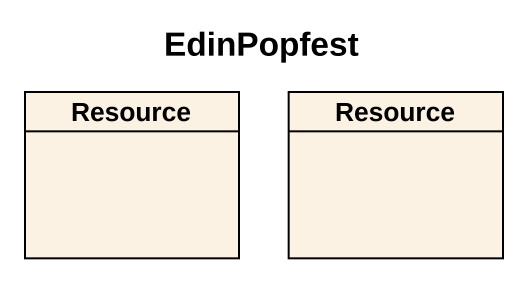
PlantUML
@startuml
title EdinPopfest
hide circle
hide empty members
class Resource
class "Resource" as Resource_2
@enduml
